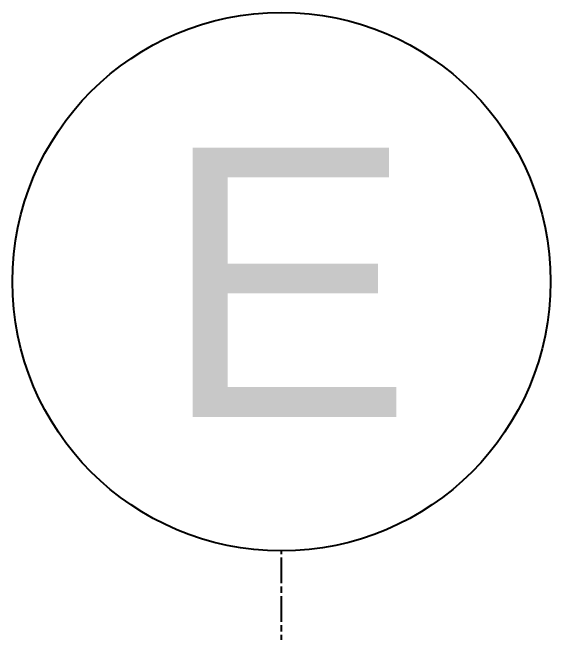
# Model space of a CAD drawing. Header units: millimetres. Extents: x -109306 to 269542, y -22401 to 197206.
# Drawn here: x -40266 to -39766, y 46630 to 47206 of the extents above; entities that cross this region are included whole.
import ezdxf
from ezdxf.enums import TextEntityAlignment as Align

# ---------------------------------------------------------------- set-up
doc = ezdxf.new("R2010")
doc.units = ezdxf.units.MM
doc.linetypes.add('CENTER', pattern=[36, 24, -3, 6, -3])
for name, color, linetype in [('25', 2, 'Continuous'), ('STRAMIEN', 11, 'CENTER'), ('T50', 4, 'Continuous'), ('WAPENING - tekst', 2, 'Continuous')]:
    doc.layers.add(name, color=color, linetype=linetype)
doc.styles.add('STRAMIEN', font='arial.ttf')

# ---------------------------------------------------------------- blocks, each defined once
blk = doc.blocks.new('STRAMIEN')
at = {"layer": '25'}
blk.add_circle((0, 6), 6, dxfattribs=at)
at = {"layer": 'T50', "style": 'STRAMIEN'}
blk.add_attdef('TAG01', text='', height=5, dxfattribs=at).set_placement((0, 6), align=Align.MIDDLE_CENTER)
blk = doc.blocks.new('A$C2E130DC9')
at = {"layer": 'STRAMIEN'}
blk.add_lwpolyline([(15790, -1500), (15790, 14370)], dxfattribs=at)
at = {"layer": 'STRAMIEN', "linetype": 'ByBlock'}
ref = blk.add_blockref('STRAMIEN', (15790, 14870), dxfattribs=dict(at, xscale=41.66666666546371, yscale=41.66666666546371, zscale=41.66666666546371, rotation=180))
ref.add_attrib('TAG01', 'E', dxfattribs={"layer": '0', "color": 4, "linetype": 'Continuous', "height": 250, "rotation": 360, "style": 'STRAMIEN'}).set_placement((15795.27, 14494.46), align=Align.CENTER)

msp = doc.modelspace()

# ---------------------------------------------------------------- block references
at = {"layer": 'WAPENING - tekst'}
msp.add_blockref('A$C2E130DC9', (-55805.94, 32336.28), dxfattribs=at)

doc.saveas('drawing.dxf')
